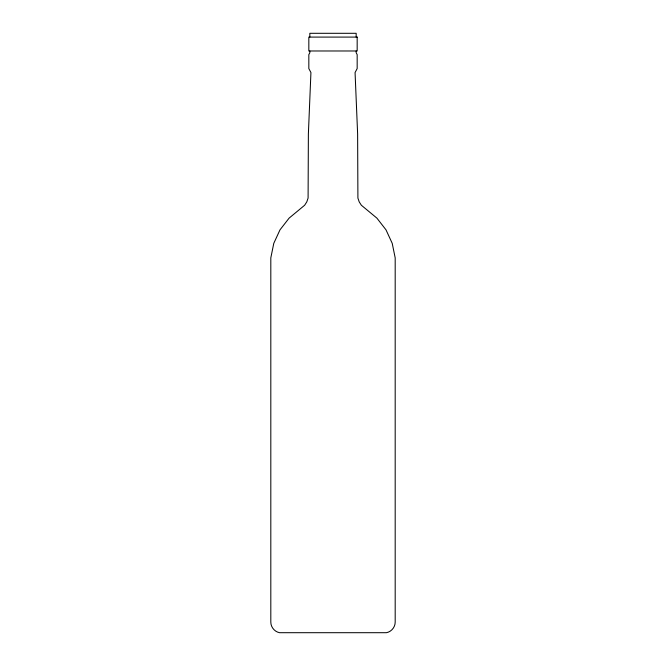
<?xml version="1.0" encoding="UTF-8"?>
<svg xmlns="http://www.w3.org/2000/svg" width="666" height="666" viewBox="0 0 666 666"><rect width="100%" height="100%" fill="white"/><g stroke="black" fill="none" stroke-linecap="round" stroke-linejoin="round"><path stroke-width="1" d="M356.168 37.088L356.168 33.3L309.832 33.3L309.832 37.088M356.168 50.982L356.168 52.747L357.167 54.629L357.167 68.581L355.07 72.561L357.625 133.966L357.908 198.068L359.199 201.856L361.355 205.236L376.889 218.115L386.005 229.845L392.216 243.34L395.188 257.892L395.188 622.036C395.263 627.089 391.392 631.801 386.413 632.7L279.587 632.7C274.608 631.801 270.737 627.089 270.812 622.036L270.812 257.892L273.784 243.34L279.995 229.845L289.111 218.115L304.645 205.236L306.801 201.856L308.092 198.068L308.375 133.966L310.93 72.561L308.833 68.581L308.833 54.629L309.832 52.747L309.832 50.982M357.167 37.088L308.833 37.088L308.833 50.982L357.167 50.982L357.167 37.088"/></g></svg>
